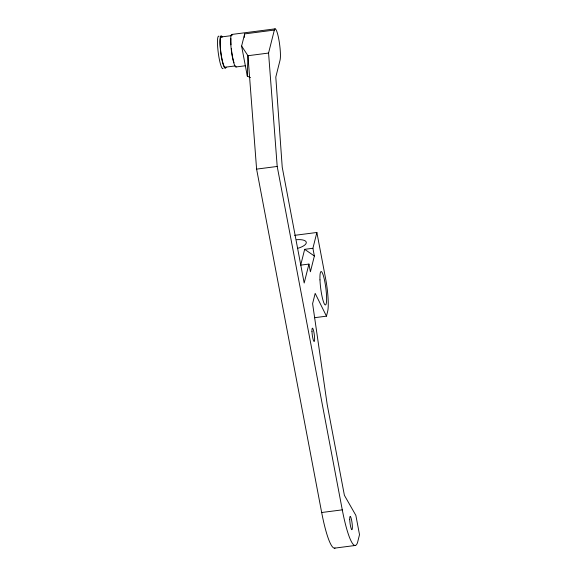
<?xml version="1.0" encoding="UTF-8"?>
<svg xmlns="http://www.w3.org/2000/svg" width="577" height="577" viewBox="0 0 577 577"><rect width="100%" height="100%" fill="white"/><g stroke="black" fill="none" stroke-linecap="round" stroke-linejoin="round"><path stroke-width="0.87" d="M250.468 77.592L247.317 76.164L247.959 55.717L241.612 46.059L244.67 33.899L274.342 30.062A16.394 2.496 82.6 0 1 278.741 38.955A16.394 2.496 82.6 0 1 280.047 60.167L275.799 77.066L282.232 167.251L304.18 283.04L308.94 264.078L300.696 265.139L304.663 249.336L312.907 248.276L316.874 232.473L294.595 235.351M314.443 317.718L326.459 316.167L315.179 293.376L312.604 303.646L327.202 404.614L344.397 495.311L355.858 515.369L359.514 534.67L357.531 542.568A58.832 8.944 82.6 0 1 342.276 509.852L277.205 166.45L268.565 53.055L274.342 30.062M312.907 248.276L314.371 255.993L310.404 271.796L308.94 264.078M326.459 316.167L327.649 311.429A25.229 3.837 82.6 0 0 325.644 278.785L316.874 232.473M231.875 34.44L275.15 28.85M220.998 36.993L231.716 35.608M268.565 53.055L247.959 55.717L256.599 169.119L321.67 512.513A58.832 8.944 82.6 0 0 335.086 548.013M235.228 65.922L225.405 67.192A15.348 2.337 82.6 0 1 220.847 52.031A15.348 2.337 82.6 0 1 221.618 37.007M235.964 66.975L245.312 65.764M256.599 169.119L277.205 166.45M321.67 512.513L342.276 509.852M334.545 548.15L355.151 545.489M304.663 249.336L314.371 255.993M241.612 46.059L247.317 76.164M244.295 37.404A16.394 2.496 82.6 0 1 244.367 36.005M244.489 34.829A16.394 2.496 82.6 0 1 244.67 33.899M236.274 66.845A16.394 2.496 82.6 0 1 231.269 49.579A16.394 2.496 82.6 0 1 232.596 35.017M234.002 62.749A15.348 2.337 82.6 0 1 231.334 48.663M231.009 44.826A15.348 2.337 82.6 0 1 230.966 38.594M226.054 67.148A16.394 2.496 82.6 0 1 220.681 52.024A16.394 2.496 82.6 0 1 222.282 37.094M223.083 68.548A16.394 2.496 82.6 0 1 218.207 52.348A16.394 2.496 82.6 0 1 219.036 36.293M296.672 239.707A12.615 4.493 -10.7 0 1 306.3 242.412A12.615 4.493 -10.7 0 1 297.523 248.384M319.975 279.881A16.82 2.56 82.6 0 0 325.356 304.952A16.82 2.56 82.6 0 0 324.462 279.968A16.82 2.56 82.6 0 0 319.975 279.881M311.969 331.436A6.729 1.024 82.6 0 0 314.119 341.469A6.729 1.024 82.6 0 0 313.758 331.479A6.729 1.024 82.6 0 0 311.969 331.436M349.727 519.668A6.729 1.024 82.6 0 0 351.876 529.7A6.729 1.024 82.6 0 0 351.516 519.718A6.729 1.024 82.6 0 0 349.727 519.668"/></g></svg>
